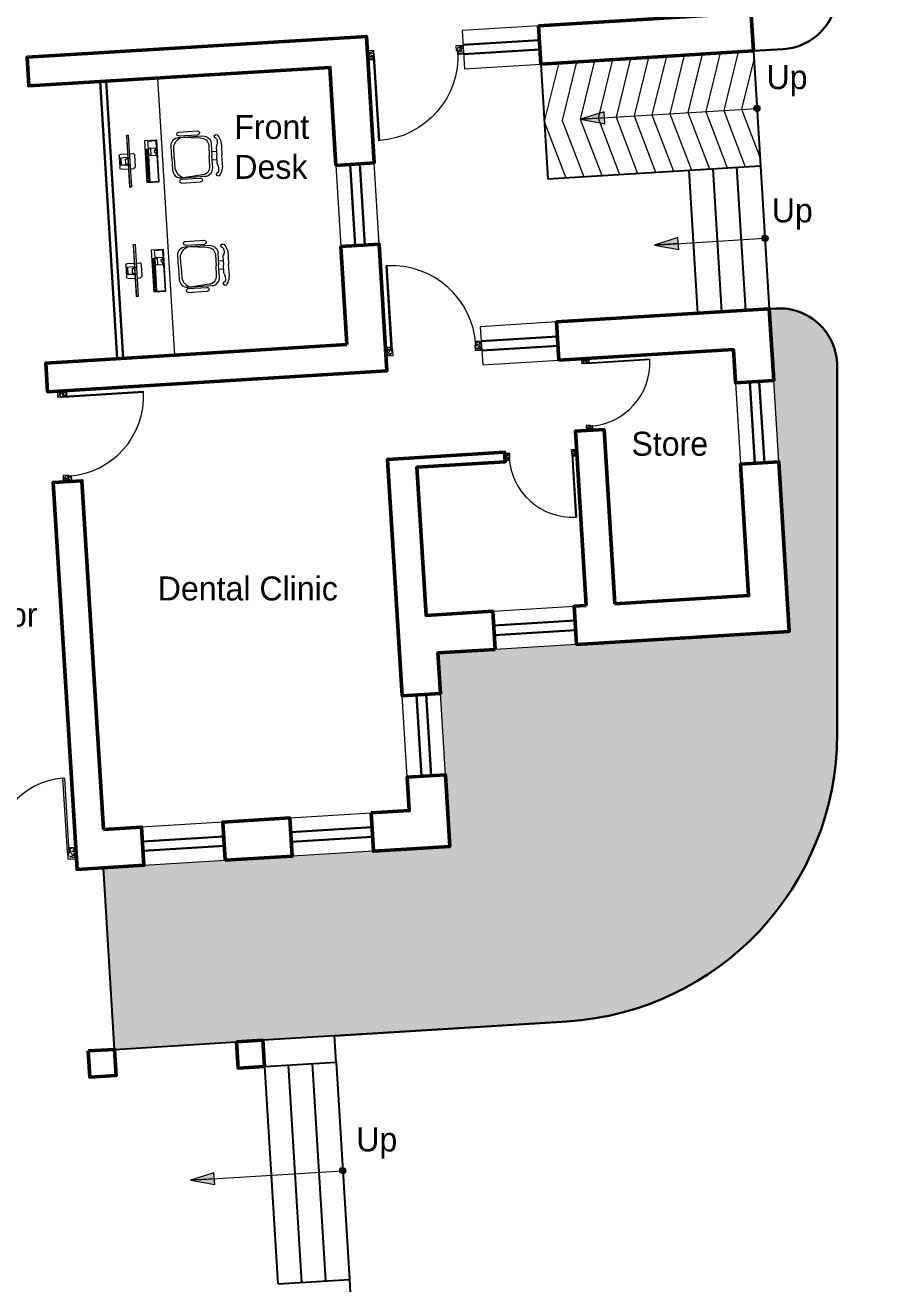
# Model space of a CAD drawing. Header units: millimetres. Extents: x 2342254 to 2635493, y 3886634 to 4043501.
# Drawn here: x 2427150 to 2436225, y 3963119 to 3976243 of the extents above; entities that cross this region are included whole.
import ezdxf

# ---------------------------------------------------------------- set-up
doc = ezdxf.new("R2010")
doc.units = ezdxf.units.MM
doc.header["$MEASUREMENT"] = 0
doc.linetypes.add('DASHED', pattern=[0.75, 0.5, -0.25])
for name, color, linetype, lineweight in [('Column-0.5', 14, 'Continuous', 50), ('Dimension-137.5', 86, 'Continuous', 13), ('door', 41, 'Continuous', 5), ('Door Opening-0.09', 253, 'Continuous', 9), ('Furniture Hospital-0.09', 44, 'Continuous', 9), ('greenery', 82, 'Continuous', 5), ('hatch-1', 53, 'Continuous', 15), ('hidden lines', 205, 'DASHED', 5), ('landscape', 155, 'Continuous', 20), ('stairs', 6, 'Continuous', 25), ('trees', 104, 'Continuous', 9), ('WALL 0.2', 7, 'Continuous', 20), ('wall 0.4', 7, 'Continuous', 40), ('Wall-0.5', 7, 'Continuous', 50), ('WINDOW', 152, 'Continuous', 30)]:
    doc.layers.add(name, color=color, linetype=linetype, lineweight=lineweight)
doc.layers.add('Text-0.2', color=7, linetype='Continuous')
doc.styles.add('arial.', font='arial.ttf')
doc.styles.get("Standard").update_dxf_attribs({"font": 'arial.ttf'})
doc.dimstyles.get("Standard").update_dxf_attribs({"dimtxt": 500, "dimasz": 100, "dimexe": 100, "dimexo": 200, "dimgap": 0.09, "dimtad": 0, "dimtoh": 1, "dimdec": 0, "dimzin": 0, "dimdsep": 46, "dimtxsty": 'Standard', "dimblk": 'DOT', "dimcen": 0, "dimclrd": 256, "dimclre": 256, "dimclrt": 256, "dimadec": 0, "dimazin": 0, "dimtfac": 1, "dimtdec": 0, "dimtofl": 0, "dimtmove": 0, "dimatfit": 3, "dimfxl": 1, "dimtolj": 1, "dimtzin": 0, "dimlwd": -1, "dimlwe": -1, "dimarcsym": 1})

# ---------------------------------------------------------------- blocks, each defined once
blk = doc.blocks.new('_Dot')
at = {"color": 0, "linetype": 'ByBlock', "lineweight": -2}
blk.add_line((-0.5, 0), (-1, 0), dxfattribs=at)
at = {"color": 0, "linetype": 'ByBlock', "lineweight": -3, "const_width": 0.5}
blk.add_lwpolyline([(-0.25, 0, 1), (0.25, 0, 1)], format="xyb", close=True, dxfattribs=at)
blk = doc.blocks.new('DM')
at = {"ltscale": 400}
blk.add_solid([(-1, 0.25), (0, 0), (-1, -0.25)], dxfattribs=at)
at = {"layer": 'trees', "ltscale": 400}
for p, q in [((-1, 0.25), (-1, -0.25)), ((0, 0), (-1, 0.25)), ((-1, -0.25), (0, 0)), ((-1, 0), (0, 0))]:
    blk.add_line(p, q, dxfattribs=at)
blk = doc.blocks.new('d1')
at = {"layer": 'door'}
for p, q in [((2442.75, 10745.72), (2408.32, 10745.72)), ((2442.75, 10746.15), (2408.33, 10746.15)), ((2408.33, 10746.15), (2408.33, 10745.72))]:
    blk.add_line(p, q, dxfattribs=at)
at = {"layer": 'door', "ltscale": 80}
for points in [[(2445, 10779.7), (2445, 10781.99), (2444.56, 10781.99), (2444.56, 10782.43), (2441.8, 10782.43), (2441.8, 10781.99), (2441.36, 10781.99), (2441.36, 10780.14), (2442.75, 10780.14), (2442.75, 10779.7)], [(2445, 10746.15), (2445, 10743.87), (2444.56, 10743.87), (2444.56, 10743.43), (2441.8, 10743.43), (2441.8, 10743.87), (2441.36, 10743.87), (2441.36, 10745.72), (2442.75, 10745.72), (2442.75, 10746.15)]]:
    blk.add_lwpolyline(points, close=True, dxfattribs=at)
at = {"layer": 'Door Opening-0.09', "ltscale": 80}
blk.add_arc((2442.75, 10745.72), 34.42, 90, 179.274, dxfattribs=at)
at = {"layer": 'hidden lines'}
for centre, radius, start, end in [((2441.64, 10791.37), 9.82, 268.3986, 287.3158), ((2441.38, 10784.76), 4.22, 269.7899, 318.9675), ((2444.33, 10781.34), 2.81, 166.4652, 205.1802), ((2445.01, 10781.68), 2.48, 162.4671, 233.2418), ((2441.57, 10782.05), 3, 308.4681, 358.9527), ((2445.46, 10782.07), 1.81, 168.6475, 255.2319), ((2441.64, 10734.49), 9.82, 72.6842, 91.6014), ((2441.38, 10741.1), 4.22, 41.0325, 90.2101), ((2444.33, 10744.52), 2.81, 154.8198, 193.5348), ((2445.01, 10744.18), 2.48, 126.7582, 197.5329), ((2441.57, 10743.81), 3, 1.0473, 51.5319), ((2445.46, 10743.79), 1.81, 104.7681, 191.3525)]:
    blk.add_arc(centre, radius, start, end, dxfattribs=at)
blk = doc.blocks.new("4'D")
at = {"layer": 'door', "ltscale": 80}
for points in [[(2565.72, 150.96), (2563.62, 150.96), (2563.62, 150.56), (2563.22, 150.56), (2563.22, 148.02), (2563.62, 148.02), (2563.62, 147.63), (2565.32, 147.63), (2565.32, 148.89), (2565.72, 148.89)], [(2608.73, 150.96), (2610.82, 150.96), (2610.82, 150.56), (2611.22, 150.56), (2611.22, 148.02), (2610.82, 148.02), (2610.82, 147.63), (2609.13, 147.63), (2609.13, 148.89), (2608.73, 148.89)]]:
    blk.add_lwpolyline(points, close=True, dxfattribs=at)
at = {"layer": 'door'}
for points in [[(2565.72, 148.89), (2565.72, 126.99), (2565.32, 126.99), (2565.32, 148.89)], [(2608.73, 148.89), (2608.73, 126.99), (2609.13, 126.99), (2609.13, 148.89)]]:
    blk.add_lwpolyline(points, dxfattribs=at)
at = {"layer": 'Door Opening-0.09', "ltscale": 80}
for centre, start, end in [((2565.32, 148.89), 271.0457, 1.0457), ((2609.13, 148.89), 178.9543, 268.9543)]:
    blk.add_arc(centre, 21.9, start, end, dxfattribs=at)
at = {"layer": 'hidden lines'}
for centre, radius, start, end in [((2563.55, 151.38), 1.65, 258.6475, 345.2319), ((2563.91, 150.96), 2.27, 252.4671, 323.2418), ((2555.03, 147.88), 9, 358.3986, 17.3158), ((2561.09, 147.64), 3.87, 359.7899, 48.9675), ((2563.57, 147.81), 2.75, 38.4681, 88.9527), ((2610.87, 147.81), 2.75, 91.0473, 141.5319), ((2610.54, 150.96), 2.27, 216.7582, 287.5329), ((2610.9, 151.38), 1.65, 194.7681, 281.3525), ((2613.36, 147.64), 3.87, 131.0325, 180.2101), ((2619.42, 147.88), 9, 162.6842, 181.6014), ((2564.22, 150.34), 2.57, 256.4652, 295.1802), ((2610.22, 150.34), 2.57, 244.8198, 283.5348)]:
    blk.add_arc(centre, radius, start, end, dxfattribs=at)
blk = doc.blocks.new('desk')
at = {"layer": 'Furniture Hospital-0.09', "lineweight": 0}
for p, q in [((82779.05, -33204.54), (82778.82, -33204.74)), ((82778.82, -33226.13), (82778.82, -33204.74)), ((82778.08, -33213.81), (82775.81, -33213.97)), ((82775.92, -33212.3), (82778.82, -33212.3)), ((82779.63, -33212.3), (82781.02, -33212.3)), ((82775.81, -33214.25), (82775.92, -33214.25)), ((82775.81, -33214.27), (82775.9, -33214.27)), ((82775.81, -33216.59), (82775.9, -33216.59)), ((82775.81, -33216.61), (82775.92, -33216.61)), ((82778.08, -33217.05), (82775.81, -33216.89)), ((82775.92, -33218.56), (82778.82, -33218.56)), ((82777.66, -33214.44), (82778.55, -33214.44)), ((82777.66, -33214.46), (82777.66, -33214.44)), ((82777.66, -33214.46), (82778.82, -33214.46)), ((82777.66, -33216.4), (82778.82, -33216.4)), ((82777.66, -33216.43), (82777.66, -33216.4)), ((82777.66, -33216.43), (82778.55, -33216.43)), ((82777.78, -33216.4), (82777.78, -33214.46)), ((82779.63, -33218.56), (82781.02, -33218.56)), ((82778.82, -33226.13), (82779.05, -33226.32))]:
    blk.add_line(p, q, dxfattribs=at)
at = {"layer": 'Furniture Hospital-0.09', "lineweight": 0, "ltscale": 100}
for p, q in [((82786.19, -33223.54), (82786.19, -33206.09)), ((82786.19, -33206.09), (82791.32, -33206.09)), ((82786.51, -33207.8), (82787.14, -33207.8)), ((82786.51, -33217.09), (82786.51, -33207.8)), ((82786.57, -33206.96), (82786.57, -33206.39)), ((82786.57, -33206.39), (82787.14, -33206.39)), ((82787.14, -33206.96), (82786.57, -33206.96)), ((82787.14, -33206.39), (82787.14, -33206.96)), ((82787.14, -33207.8), (82787.14, -33217.09)), ((82787.44, -33217.12), (82787.44, -33206.33)), ((82787.44, -33206.33), (82791.11, -33206.33)), ((82791.11, -33206.33), (82791.11, -33217.12)), ((82791.32, -33206.09), (82791.32, -33223.54)), ((82787.14, -33217.09), (82786.51, -33217.09)), ((82786.54, -33219.95), (82786.54, -33217.6)), ((82786.54, -33217.6), (82787.14, -33217.6)), ((82787.14, -33217.6), (82787.14, -33219.95)), ((82791.11, -33217.12), (82787.44, -33217.12)), ((82787.5, -33220.04), (82787.5, -33217.45)), ((82787.5, -33217.45), (82788.59, -33217.45)), ((82788.59, -33217.45), (82788.59, -33220.04)), ((82790.03, -33219.2), (82790.03, -33218.45)), ((82790.03, -33218.45), (82790.54, -33218.45)), ((82790.54, -33219.2), (82790.03, -33219.2)), ((82790.54, -33217.57), (82790.99, -33217.57)), ((82790.54, -33218.45), (82790.54, -33217.57)), ((82790.54, -33220.07), (82790.54, -33219.2)), ((82790.99, -33217.57), (82790.99, -33220.07)), ((82791.32, -33223.54), (82786.19, -33223.54)), ((82787.14, -33219.95), (82786.54, -33219.95)), ((82788.59, -33220.04), (82787.5, -33220.04)), ((82787.5, -33223.2), (82787.5, -33220.34)), ((82787.5, -33220.34), (82791.08, -33220.34)), ((82791.08, -33223.2), (82787.5, -33223.2)), ((82790.99, -33220.07), (82790.54, -33220.07)), ((82791.08, -33220.34), (82791.08, -33223.2))]:
    blk.add_line(p, q, dxfattribs=at)
at = {"layer": 'Furniture Hospital-0.09', "ltscale": 6}
for p, q in [((82800.5, -33204.96), (82808.49, -33204.96)), ((82800.5, -33206.58), (82808.49, -33206.58)), ((82813.91, -33213.95), (82815.89, -33213.95)), ((82813.91, -33217.32), (82815.89, -33217.32)), ((82800.5, -33224.69), (82808.49, -33224.69)), ((82800.5, -33226.31), (82808.49, -33226.31))]:
    blk.add_line(p, q, dxfattribs=at)
at = {"layer": 'Furniture Hospital-0.09', "lineweight": 0}
for points in [[(82779.63, -33226.32), (82779.63, -33204.54), (82779.05, -33204.54), (82779.05, -33226.32), (82779.63, -33226.32)], [(82775.23, -33217.86), (82775.23, -33213)], [(82775.81, -33216.89), (82775.81, -33213.97)], [(82781.72, -33217.86), (82781.72, -33213)], [(82775.9, -33216.59), (82775.9, -33214.27)], [(82775.92, -33216.61), (82775.92, -33214.25)]]:
    blk.add_lwpolyline(points, dxfattribs=at)
at = {"layer": 'Furniture Hospital-0.09', "ltscale": 6}
for points in [[(82797.14, -33215.63), (82797.14, -33210.58, -0.414214), (82800.51, -33207.21), (82810.61, -33207.21, -0.418376), (82813.91, -33210.58), (82813.91, -33215.63)], [(82798.2, -33215.63), (82798.2, -33211.34, -0.28028), (82801.57, -33207.21), (82809.51, -33207.97, -0.418376), (82812.81, -33211.34), (82812.81, -33215.63)], [(82816.29, -33208.59, -0.214578), (82815.89, -33212.17), (82815.89, -33215.63)], [(82816.6, -33207.07, -0.207066), (82818.07, -33212.19), (82818.07, -33215.63)], [(82797.14, -33215.63), (82797.14, -33220.69, 0.414214), (82800.51, -33224.06), (82810.61, -33224.06, 0.418376), (82813.91, -33220.69), (82813.91, -33215.63)], [(82798.2, -33215.63), (82798.2, -33219.93, 0.28028), (82801.57, -33224.06), (82809.51, -33223.3, 0.418376), (82812.81, -33219.93), (82812.81, -33215.63)], [(82816.29, -33222.68, 0.214578), (82815.89, -33219.1), (82815.89, -33215.63)], [(82816.6, -33224.2, 0.207066), (82818.07, -33219.08), (82818.07, -33215.63)]]:
    blk.add_lwpolyline(points, format="xyb", dxfattribs=at)
at = {"layer": 'Furniture Hospital-0.09', "lineweight": 0}
for points in [[(82778.08, -33213.81, -0.263666), (82778.48, -33213.95), (82778.55, -33214.07), (82778.55, -33214.44)], [(82778.08, -33217.05, 0.263666), (82778.48, -33216.91), (82778.55, -33216.79), (82778.55, -33216.43)]]:
    blk.add_lwpolyline(points, format="xyb", dxfattribs=at)
for centre, radius in [((82775.38, -33213.84), 0.0699), ((82779.34, -33213.98), 0.0463), ((82775.38, -33214.41), 0.0699), ((82775.38, -33214.99), 0.0699), ((82775.38, -33215.57), 0.0699), ((82775.38, -33216.15), 0.0699), ((82775.38, -33216.73), 0.0699), ((82775.38, -33217.31), 0.0699), ((82775.38, -33217.89), 0.0699), ((82779.34, -33216.88), 0.0463)]:
    blk.add_circle(centre, radius, dxfattribs=at)
at = {"layer": 'Furniture Hospital-0.09', "ltscale": 6}
for centre, radius, start, end in [((82800.65, -33205.77), 0.824, 100.5781, 259.642), ((82808.49, -33205.77), 0.812, 270, 90), ((82816.19, -33207.78), 0.823, 59.8228, 277.5348), ((82816.19, -33223.49), 0.823, 82.4652, 300.1772), ((82800.65, -33225.5), 0.824, 100.358, 259.4219), ((82808.49, -33225.5), 0.812, 270, 90)]:
    blk.add_arc(centre, radius, start, end, dxfattribs=at)
at = {"layer": 'Furniture Hospital-0.09', "lineweight": 0}
for centre, start, end in [((82775.92, -33213), 90, 180), ((82781.02, -33213), 0, 90), ((82775.92, -33217.86), 180, 270), ((82781.02, -33217.86), 270, 0)]:
    blk.add_arc(centre, 0.695, start, end, dxfattribs=at)
blk = doc.blocks.new('oldblk')
at = {"layer": 'Dimension-137.5', "ltscale": 5}
h = blk.add_hatch(dxfattribs=at)
h.set_pattern_fill('ACET-2D-ACET-2D-ACET-2D-ANSI31', color=256)
h.set_pattern_definition([(45, (370348.69406, -20265.54785), (-0.0883883476483, 0.0883883476483), [])])
edge = h.paths.add_edge_path()
edge.add_arc((2493587, 4316603), 31.9, 0, 360)
h = blk.add_hatch(dxfattribs=at)
h.set_pattern_fill('ACET-2D-ACET-2D-ACET-2D-ANSI31', color=256)
h.set_pattern_definition([(45, (370432.13821, -21620.5061), (-0.0883883476483, 0.0883883476483), [])])
edge = h.paths.add_edge_path()
edge.add_arc((2493671, 4315249), 31.9, 0, 360)
h = blk.add_hatch(dxfattribs=at)
h.set_pattern_fill('ACET-2D-ACET-2D-ACET-2D-ANSI31', color=256)
h.set_pattern_definition([(45, (366030.88008, -31342.82066), (-0.0883883476483, 0.0883883476483), [])])
edge = h.paths.add_edge_path()
edge.add_arc((2489269, 4305526), 31.9, 0, 360)
at = {"layer": 'greenery', "lineweight": 0}
h = blk.add_hatch(dxfattribs=at)
h.set_pattern_fill('GRASS', color=256, scale=200)
h.set_pattern_definition([(90, (342674.07, 10217.67), (-141.421356, 141.421356), [37.5, -245.342713]), (45, (342674.07, 10217.67), (-141.421356, 141.421356), [37.5, -162.5]), (135, (342674.07, 10217.67), (-141.421356, -141.421356), [37.5, -162.5])])
h.paths.add_polyline_path([(2494423, 4310077), (2494423, 4313918, 0.467658), (2493716, 4314508), (2493762, 4313765), (2493814, 4312919), (2493923, 4311150), (2491707, 4311014), (2490860, 4310962), (2490262, 4310925), (2490288, 4310501), (2490340, 4309655), (2490386, 4308907), (2489589, 4308858), (2488742, 4308806), (2488045, 4308763), (2487198, 4308711), (2486775, 4308685), (2486892, 4306792), (2488162, 4306870), (2488436, 4306887), (2489183, 4306933), (2491608, 4307083, 0.396311)])
h.paths.add_polyline_path([(2485851, 4294295), (2486907, 4294295), (2486907, 4294874), (2485851, 4294874)], flags=9)
h.paths.add_polyline_path([(2492158, 4294917), (2493673, 4294917), (2493673, 4295496), (2492158, 4295496)], flags=9)
h.paths.add_polyline_path([(2479507, 4293896), (2481022, 4293896), (2481022, 4294475), (2479507, 4294475)], flags=9)
h.paths.add_polyline_path([(2486446, 4290708), (2488372, 4290708), (2488372, 4291288), (2486446, 4291287)], flags=9)
h.paths.add_polyline_path([(2493815, 4292670), (2495035, 4292670), (2495035, 4293250), (2493815, 4293250)], flags=9)
h.paths.add_polyline_path([(2478176, 4291206), (2479783, 4291206), (2479783, 4291785), (2478176, 4291785)], flags=9)
h.paths.add_polyline_path([(2481818, 4291488), (2482911, 4291488), (2482911, 4292067), (2481818, 4292067)], flags=9)
h.paths.add_polyline_path([(2490098, 4292513), (2491338, 4292513), (2491338, 4293092), (2490098, 4293092)], flags=9)
h.paths.add_polyline_path([(2477806, 4296068), (2479046, 4296068), (2479046, 4296648), (2477806, 4296648)], flags=9)
h.paths.add_polyline_path([(2492890, 4297971), (2494130, 4297971), (2494130, 4298550), (2492890, 4298550)], flags=9)
h.paths.add_polyline_path([(2489878, 4297000), (2491118, 4297000), (2491118, 4297579), (2489878, 4297579)], flags=9)
h.paths.add_polyline_path([(2481253, 4296076), (2482493, 4296076), (2482493, 4296655), (2481253, 4296655)], flags=9)
h.paths.add_polyline_path([(2485949, 4296945), (2486820, 4296945), (2486820, 4297941), (2485949, 4297941)], flags=9)
at = {"layer": 'Column-0.5', "ltscale": 5}
for points in [[(2486618, 4306775), (2486892, 4306792), (2486908, 4306518), (2486634, 4306501)], [(2488162, 4306870), (2488436, 4306887), (2488453, 4306613), (2488179, 4306597)]]:
    blk.add_lwpolyline(points, close=True, dxfattribs=at)
at = {"layer": 'Dimension-137.5', "ltscale": 5}
for centre in [(2493587, 4316603), (2493671, 4315249), (2489269, 4305526)]:
    blk.add_circle(centre, 31.9, dxfattribs=at)
at = {"layer": 'Furniture Hospital-0.09'}
blk.add_lwpolyline([(2486981, 4313998), (2486803, 4316887), (2487339, 4316920), (2487517, 4314031)], dxfattribs=at)
at = {"layer": 'hatch-1', "color": 4, "lineweight": 0, "ltscale": 5}
for points in [[(2492456, 4317135), (2492306, 4316525), (2492530, 4315937)], [(2492643, 4317146), (2492493, 4316536), (2492717, 4315949)], [(2492830, 4317158), (2492680, 4316548), (2492904, 4315960)], [(2493017, 4317169), (2492867, 4316559), (2493091, 4315972)], [(2493204, 4317181), (2493054, 4316571), (2493278, 4315983)], [(2493392, 4317193), (2493241, 4316582), (2493465, 4315995)], [(2491521, 4317077), (2491371, 4316467), (2491595, 4315880)], [(2491708, 4317089), (2491558, 4316478), (2491782, 4315891)], [(2491895, 4317100), (2491745, 4316490), (2491969, 4315903)], [(2492082, 4317112), (2491932, 4316502), (2492156, 4315914)], [(2492269, 4317123), (2492119, 4316513), (2492343, 4315926)], [(2493556, 4317112), (2493428, 4316594), (2493619, 4316095)]]:
    blk.add_lwpolyline(points, dxfattribs=at)
at = {"layer": 'landscape', "lineweight": 30, "ltscale": 5}
for points in [[(2494423, 4325740), (2494423, 4317820, -0.396311), (2493860, 4317221), (2493550, 4317202)], [(2493716, 4314513), (2493786, 4314517, -0.432345), (2494423, 4313918), (2494423, 4310077, -0.396311), (2491608, 4307083), (2489183, 4306933)]]:
    blk.add_lwpolyline(points, format="xyb", dxfattribs=at)
at = {"layer": 'stairs', "ltscale": 5}
for points in [[(2493550, 4317202), (2493716, 4314513)], [(2491334, 4317066), (2491408, 4315868), (2493624, 4316005)], [(2492877, 4315959), (2492969, 4314467)], [(2493126, 4315974), (2493218, 4314482)], [(2493375, 4315989), (2493467, 4314497)], [(2486892, 4306792), (2486775, 4308685)], [(2488453, 4306613), (2489200, 4306659), (2489183, 4306933), (2488436, 4306887)], [(2486892, 4306792), (2488162, 4306870)], [(2488951, 4306644), (2489090, 4304378)], [(2489200, 4306659), (2489339, 4304393)], [(2488453, 4306613), (2488592, 4304347)], [(2488702, 4306629), (2488841, 4304362)], [(2488592, 4304347), (2489339, 4304393), (2489356, 4304119), (2488609, 4304073)]]:
    blk.add_lwpolyline(points, dxfattribs=at)
at = {"layer": 'WALL 0.2', "ltscale": 5}
for points in [[(2491309, 4317464), (2490514, 4317415), (2490539, 4317017), (2491334, 4317066)], [(2487339, 4316920), (2487517, 4314031)], [(2489199, 4316009), (2489251, 4315163)], [(2489650, 4315187), (2489597, 4316034)], [(2491499, 4314376), (2490704, 4314327), (2490729, 4313929), (2491524, 4313978)], [(2493364, 4313741), (2493416, 4312894)], [(2493814, 4312919), (2493762, 4313765)], [(2490835, 4311360), (2491682, 4311412)], [(2491707, 4311014), (2490860, 4310962)], [(2489942, 4309630), (2489890, 4310477)], [(2490340, 4309655), (2490288, 4310501)], [(2488718, 4309205), (2489565, 4309257)], [(2488021, 4309162), (2487174, 4309110)], [(2487198, 4308711), (2488045, 4308763)], [(2489589, 4308858), (2488742, 4308806)]]:
    blk.add_lwpolyline(points, dxfattribs=at)
at = {"layer": 'Wall-0.5', "ltscale": 5}
for points in [[(2491309, 4317464), (2493127, 4317576), (2493106, 4317925), (2493504, 4317949), (2493550, 4317202), (2491334, 4317066), (2491309, 4317464)], [(2492105, 4311438), (2491994, 4313255), (2491695, 4313237), (2491807, 4311420)], [(2492105, 4311438), (2493500, 4311524), (2493416, 4312894), (2493814, 4312919), (2493923, 4311150), (2491707, 4311014), (2491682, 4311412), (2491807, 4311420)]]:
    blk.add_lwpolyline(points, dxfattribs=at)
for points in [[(2489199, 4316009), (2489136, 4317030), (2485998, 4316837), (2485980, 4317136), (2489516, 4317354), (2489597, 4316034)], [(2489314, 4314141), (2486176, 4313948), (2486194, 4313649), (2489731, 4313867), (2489650, 4315187), (2489251, 4315163)], [(2491524, 4313978), (2493342, 4314089), (2493364, 4313741), (2493762, 4313765), (2493716, 4314513), (2491499, 4314376)], [(2490860, 4310962), (2490835, 4311360), (2490138, 4311317), (2490043, 4312861), (2490963, 4312918), (2490957, 4313018), (2489738, 4312943), (2489890, 4310477), (2490288, 4310501), (2490262, 4310925)], [(2486775, 4309085), (2487174, 4309110), (2487198, 4308711), (2486501, 4308668), (2486253, 4312703), (2486551, 4312721)], [(2489565, 4309257), (2489963, 4309281), (2489942, 4309630), (2490340, 4309655), (2490386, 4308907), (2489589, 4308858)], [(2488045, 4308763), (2488021, 4309162), (2488718, 4309205), (2488742, 4308806)]]:
    blk.add_lwpolyline(points, close=True, dxfattribs=at)
at = {"layer": 'WINDOW', "ltscale": 5}
for points in [[(2491319, 4317315), (2490523, 4317266)], [(2490530, 4317167), (2491325, 4317216)], [(2489349, 4316019), (2489401, 4315172)], [(2489500, 4315178), (2489448, 4316025)], [(2491509, 4314226), (2490714, 4314177)], [(2490720, 4314078), (2491515, 4314127)], [(2493513, 4313750), (2493565, 4312903)], [(2493665, 4312909), (2493612, 4313756)], [(2490844, 4311210), (2491691, 4311263)], [(2491697, 4311163), (2490851, 4311111)], [(2490091, 4309639), (2490039, 4310486)], [(2490191, 4309645), (2490138, 4310492)], [(2488030, 4309012), (2487183, 4308960)], [(2488727, 4309055), (2489574, 4309107)], [(2489580, 4309008), (2488733, 4308956)], [(2487189, 4308861), (2488036, 4308913)]]:
    blk.add_lwpolyline(points, dxfattribs=at)
blk.add_lwpolyline([(2486741, 4316883), (2486918, 4313994), (2486981, 4313998), (2486803, 4316887)], close=True, dxfattribs=at)
at = {"layer": 'Door Opening-0.09'}
for name, p, xscale, yscale, zscale, rotation in [('d1', (2218427, 4237695), -25.64102564102623, 25.64102564102623, 25.64102564102623, 273.5240694581939), ('d1', (2210916, 4359661), 25.64102564102622, 25.64102564102622, 25.64102564102622, 273.5240694584184), ('d1', (2525994, 4523096), 19.2307692307742, 19.2307692307742, 19.2307692307742, 183.5240694583076), ('d1', (2529577, 4578020), 24.31291310736937, 24.31291310736937, 24.31291310736937, 183.5240694583178), ('d1', (2700810, 4278818), 19.23076923077421, 19.23076923077421, 19.23076923077421, 93.52406945847058), ("4'D", (2576604, 4319675), 35.34969603111011, 35.34969603111011, 35.34969603111011, 183.5240694588732)]:
    blk.add_blockref(name, p, dxfattribs=dict(at, xscale=xscale, yscale=yscale, zscale=zscale, rotation=rotation))
at = {"layer": 'Furniture Hospital-0.09', "xscale": -25, "yscale": 25.00000000000001, "zscale": 25, "rotation": 183.5240694580195}
for p in [(472516, 3360030), (472586, 3358890)]:
    blk.add_blockref('desk', p, dxfattribs=at)
at = {"layer": 'Text-0.2', "ltscale": 5, "char_height": 250, "attachment_point": 7, "rotation": 0.0008, "style": 'arial.'}
for s, insert in [('{\\fStylus BT|b0|i0|c0|p34;Up}', (2493687, 4316729)), ('{\\fStylus BT|b0|i0|c0|p34;Front\\PDesk}', (2488140, 4315865)), ('{\\fStylus BT|b0|i0|c0|p34;Up}', (2493742, 4315339)), ('{\\fStylus BT|b0|i0|c0|p34;Store}', (2492279, 4312978)), ('{\\fStylus BT|b0|i0|c0|p34;Dental Clinic}', (2487342, 4311469)), ('{\\fStylus BT|b0|i0|c0|p34;Corridor}', (2484881, 4311196)), ('{\\fStylus BT|b0|i0|c0|p34;Up}', (2489411, 4305652))]:
    blk.add_mtext(s, dxfattribs=dict(at, insert=insert))
at = {"layer": 'Dimension-137.5', "ltscale": 5}
for points in [[(2491748, 4316490), (2493587, 4316603)], [(2492518, 4315178), (2493671, 4315249)], [(2487682, 4305428), (2489269, 4305526)]]:
    blk.add_leader(points, dimstyle='Standard', override={"dimtxt": 7, "dimasz": 250, "dimexe": 2, "dimexo": 0, "dimgap": 3, "dimtoh": 0, "dimzin": 3, "dimlunit": 4, "dimtxsty": 'arial.', "dimcen": 2, "dimdle": 6, "dimclrt": 7, "dimtix": 1, "dimtofl": 1, "dimtmove": 2, "dimatfit": 0, "dimldrblk": 'DM', "dimfxl": 1.25, "dimfxlon": 1, "dimarcsym": 2}, dxfattribs=at)

msp = doc.modelspace()

# ---------------------------------------------------------------- block references
at = {"layer": 'wall 0.4'}
msp.add_blockref('oldblk', (-58809.9, -341227.5), dxfattribs=at)

doc.saveas('drawing.dxf')
